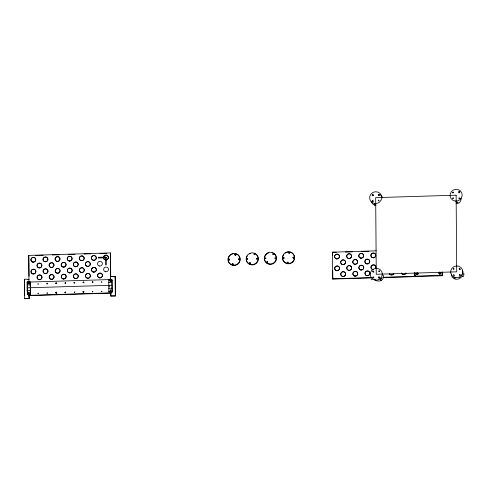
<?xml version="1.0" encoding="UTF-8"?>
<svg xmlns="http://www.w3.org/2000/svg" width="488" height="488" viewBox="0 0 488 488"><rect width="100%" height="100%" fill="white"/><g stroke="black" fill="none" stroke-linecap="round" stroke-linejoin="round"><path stroke-width="0.73" d="M378.493 195.444L378.859 194.968L379.414 195.09M459.592 269.62L460.44 269.254M28.542 293.52L28.81 292.977L29.408 293.044M47.592 292.861C47.275 292.611 45.982 293.215 47.568 293.428M92.958 291.507C92.275 292.221 92.659 290.299 92.446 292.068M267.637 262.019C266.399 260.409 266.777 263.532 267.68 262.001M28.951 281.399L28.572 281.814M380.75 278.343C381.104 279.892 382.519 277.782 380.908 278.099M459.043 198.872C460.861 197.353 457.463 197.719 459.354 198.518M379.182 277.916C381.061 276.415 377.578 276.812 379.524 277.581M459.641 275.47C461.471 273.969 458.037 274.366 459.952 275.147M102.144 291.58C101.077 291.72 102.267 290.39 101.376 291.568M453.706 276.928L454.09 277.568L454.645 276.952M38.613 293.544C37.704 293.636 38.589 292.373 37.869 293.532M65.758 283.272L65.496 282.765L64.995 283.144L65.636 282.991L65.27 282.479L65.026 283.29M372.521 195.45L373.021 195.121L373.466 195.456M452.98 193.004C454.81 191.15 451.138 192.669 453.584 192.687M374.449 205.131L375.058 203.758M28.688 293.52L29.024 293.209M83.997 282.808L83.418 281.808L82.991 282.601L83.899 282.485L83.35 282.125L83.064 282.79M110.16 281.314L111.002 281.118M373.131 272.048L374.052 272.054M458.738 191.906L459.171 192.632L459.586 191.93L458.775 191.808L459.934 191.814M374.912 203.673L375.107 204.374L375.815 204.155M454.371 278.782L455.09 277.465M28.517 283.748L29.451 283.766M56.852 293.081C55.705 294.227 55.717 291.525 56.846 292.617M92.946 282.515C91.848 283.4 92.561 281.094 92.744 282.326C91.524 282.772 92.549 280.814 92.964 282.125M372.594 201.306L373.491 201.306M459.062 192.345L458.958 192.998M373.204 277.904L374.046 277.873M28.206 282.833L28.615 283.638L29.103 282.985L28.371 282.698L30.476 282.741L30.567 294.545A6.252 6.057 -23.7 0 1 27.548 294.636L27.157 290.848L30.329 290.525L30.116 281.911L27.09 282.003L27.157 290.848M47.574 283.894C46.171 284.351 47.55 283.131 47.299 283.07C46.14 282.949 47.214 284.388 47.574 283.473M38.448 284.229C37.96 284.028 38.204 282.887 37.893 284.248M56.687 283.76C57.529 282.399 54.802 282.528 56.01 283.613C57.712 283.449 55.333 282.259 55.955 283.784M101.968 282.302C101.522 282.021 101.687 280.984 101.412 282.314M109.91 280.307L109.8 280.85L110.282 281.155L110.782 280.545L110.038 280.216L112.142 280.258L112.234 292.062L109.214 292.153L108.848 291.324L108.824 288.365L111.972 288.146L111.782 279.429A6.252 6.057 -23.7 0 0 108.757 279.52L108.824 288.365M375.229 204.545L374.906 204.685L375.235 204.539M29.012 292.965C29.433 290.946 27.133 293.55 29.14 292.916M29.536 294.032L29.219 294.191M110.355 290.604C111.77 288.872 108.354 290.506 111.038 290.531M378.542 194.761L378.926 194.627L379.396 195.413M372.1 195.456L372.966 195.017L373.582 195.31M460.044 275.098L460.434 275.122M378.92 195.011C379.908 193.468 376.992 194.834 378.895 194.956M459.421 198.482L459.94 198.592M459.232 192.199L459.812 192.51M371.118 279.716L372.454 278.996M374.735 279.856L375.461 279.728M378.603 278.032L379.914 277.538M382.793 275.763L383.318 275.476A6.082 5.051 31.3 0 1 381.152 280.46A6.082 5.051 31.3 0 1 374.943 280.014L374.943 280.014M372.881 201.129C373.893 199.403 371.02 201.025 372.856 201.074M110.526 281.32L111.044 281.332M453.907 275.256C454.584 273.676 452.132 275.433 454.523 275.464M29.524 282.046L109.873 279.575M110.983 291.684L110.514 291.611M372.844 195.145C370.825 194.852 373.948 193.821 372.869 195.041M439.926 274.024C441.658 272.853 438.09 272.536 439.596 274.006M28.951 283.766L29.28 283.772M456.176 201.983L458.067 202.392L456.231 202.142M28.963 282.034L28.755 255.407L110.422 252.924L110.727 276.781M35.679 255.474L43.243 255.242M52.32 254.968L59.121 254.76M68.198 254.486L74.999 254.279M84.076 254.004L90.884 253.797M99.955 253.522L106.762 253.315M371.319 277.898L332.755 279.069L332.426 252.168L376.285 250.832M332.426 252.168L336.33 252.326M345.406 252.052L352.208 251.845M361.285 251.57L368.849 251.338M29.079 296.076L29.207 298.583L24.668 298.723L24.4 279.209L29.06 279.349L27.926 279.386M115.266 276.733L110.605 276.592L115.266 276.733L115.412 295.96L110.874 296.1C109.757 295.533 112.27 291.251 110.038 292.885L29.756 295.325L29.036 294.904L28.615 295.283L28.914 295.984M27.114 284.962L30.134 284.87M108.781 282.479L111.801 282.387M27.102 287.835L111.795 285.26M414.843 276.153L442.067 275.324L442.25 275.744L415.026 276.568L414.818 272.981M332.633 278.794L371.954 277.599M383.3 277.251L414.422 276.586L382.665 277.556M24.546 298.442L29.207 298.583M110.752 295.826L115.412 295.96M462.465 273.091L463.039 273.353A6.082 5.472 -42.4 0 0 462.325 270.206M461.52 275.732L463.6 276.684M459.446 277.324L460.593 277.843A6.082 5.472 -42.4 0 1 454.554 278.868A6.082 5.472 -42.4 0 1 451.43 274.079M374.516 279.691L374.089 279.38M111.85 288.274L112.234 292.062A6.252 6.057 -23.7 0 1 109.214 292.153M438.956 272.646L440.603 274.195M74.237 292.562C75.134 290.903 73.413 292.666 74.902 292.159M378.511 276.916L379.389 278.099M380.274 279.276L381.152 280.46M109.074 280.246L108.757 279.52L111.782 279.429L112.142 280.258A6.252 6.057 -23.7 0 0 110.056 280.167M28.755 255.407L29.036 276.226M30.183 290.756L30.567 294.545L27.548 294.636L27.456 282.833L27.09 282.003A6.252 6.057 -23.7 0 1 30.116 281.911L30.476 282.741A6.252 6.057 -23.7 0 0 29.92 282.65M24.4 279.209L24.644 295.112M111.057 279.404L110.623 278.874M442.22 271.938L442.25 275.744M442.043 272.158L442.067 275.324M415.001 272.768L415.026 276.568M414.391 272.786L414.422 276.586M414.275 273.268L414.3 276.312M332.548 252.442L332.572 255.486M332.688 270.7L332.755 279.069M115.144 276.452L115.29 295.685M110.874 296.1C110.056 295.508 112.307 291.58 110.203 293.16L29.878 295.606C28.011 294.203 29.5 297.485 29.085 298.308M110.422 252.924L110.63 279.551M109.159 285.517L109.172 286.993M27.456 282.833A6.252 6.057 -23.7 0 1 27.639 282.784M462.563 274.317A2.885 0.75 -40.5 0 1 463.923 274.561A2.885 0.75 -40.5 0 1 460.861 277.385M382.507 273.975A2.843 0.506 73.8 0 1 382.69 274.72M373.265 271.584A6.082 5.051 31.3 0 1 373.534 271.371M375.961 205.613A6.082 5.935 63.5 0 1 371.197 201.355M380.335 194.791A6.082 5.935 63.5 0 1 382.574 197.951M461.123 198.049A6.082 4.734 71.3 0 1 456.06 203.465M452.724 192.894A6.082 4.734 71.3 0 1 453.187 192.467M373.009 269.644A2.434 2.355 -23.7 0 1 371.155 266.558A2.434 2.355 -23.7 0 1 374.613 265.204A2.434 2.355 -23.7 0 1 375.321 268.736M373.625 269.547A2.434 2.355 -23.7 0 1 370.996 266.875A2.434 2.355 -23.7 0 1 374.369 265.008A2.434 2.355 -23.7 0 1 375.278 268.632M393.883 273.469A2.434 2.355 -23.7 0 1 389.381 273.603M393.737 273.585A2.434 2.355 -23.7 0 1 389.339 273.5M405.985 273.103A2.434 2.355 -23.7 0 1 401.404 273.018M405.937 272.999A2.434 2.355 -23.7 0 1 401.435 273.134M285.254 253.083A6.082 5.886 -23.7 0 1 294.569 256.822A6.082 5.886 -23.7 0 1 287.084 263.703A6.082 5.886 -23.7 0 1 283.876 254.352M272.078 252.747A6.082 5.886 -23.7 0 1 275.415 261.763A6.082 5.886 -23.7 0 1 265.545 262.062A6.082 5.886 -23.7 0 1 268.748 252.851M253.931 253.302A6.082 5.886 -23.7 0 1 257.945 261.056A6.082 5.886 -23.7 0 1 249.563 264.38A6.082 5.886 -23.7 0 1 247.221 255.956M249.368 253.937A6.082 5.886 -23.7 0 1 250.6 253.4M235.216 253.742A6.082 5.886 -23.7 0 1 239.23 262.703A6.082 5.886 -23.7 0 1 229.14 263.014A6.082 5.886 -23.7 0 1 233.014 253.809M266.771 262.324C267.107 264.093 267.418 260.44 266.777 262.288M273.109 254.632C272.804 254.638 274.866 253.504 273.121 254.559M249.496 263.416C250.338 265.13 248.923 262.013 250.496 263.264C250.808 262.745 248.618 263.276 250.015 263.557C251.277 262.794 248.801 262.08 249.472 263.422M254.089 254.638C255.45 254.797 254.461 252.699 254.102 254.681M232.319 264.313C232.813 265.374 234.203 264.026 232.428 264.649C232.319 263.325 234.35 264.112 232.331 264.252M234.972 254.84L235.35 255.34L235.954 255.047L235.015 255.065L235.619 254.364L234.972 254.803M287.151 262.416L287.499 263.185L288.17 263.13L287.304 262.849L287.999 262.306L287.92 262.867L287.279 262.782L288.164 262.318L287.969 262.026L287.157 262.367M288.731 252.735C289.652 254.486 290.073 251.1 288.731 252.735M288.884 253.077C289.122 252.552 290.86 252.729 288.884 253.065M374.369 204.124L374.906 204.685L374.375 204.088M228.652 259.726C229.134 260.568 230.061 260.177 228.677 259.897C228.976 258.908 230.11 259.207 228.659 259.689M238.638 259.421C238.742 258.896 240.712 259.079 238.644 259.366M246.806 259.171C246.891 258.799 248.666 258.494 246.806 259.134M256.786 258.866C257.408 260.025 256.298 258.603 257.219 258.396C258.506 259.219 257.255 257.945 256.786 258.835M264.954 258.622C264.026 256.755 267.467 258.671 264.996 258.445C266.332 258.207 266.064 258.378 264.954 258.609M274.933 258.317C277.471 258.311 274.323 257.066 274.933 258.304M283.101 258.067L283.205 258.402L283.607 257.585L284.126 258.036L283.607 257.585L283.144 258.152L283.961 257.871L283.412 257.249L283.101 258.115M293.081 257.768C295.722 258.408 291.976 258.506 293.355 257.347C294.49 257.127 293.965 258.14 293.087 257.81C292.727 256.395 294.862 257.231 293.081 257.768M372.722 271.389C373.875 273.005 373.71 269.724 372.722 271.352M372.765 277.306C373.845 278.959 373.845 275.616 372.765 277.306M378.224 200.489C379.188 202.16 379.457 198.903 378.224 200.458M378.767 271.206C380.042 272.774 379.664 269.492 378.767 271.206M452.632 198.226C453.736 199.848 453.773 196.536 452.632 198.226M453.175 268.943C454.108 270.614 454.468 267.332 453.181 268.906M459.226 268.76C460.16 270.456 460.501 267.107 459.226 268.76M380.042 279.532L380.872 279.349L380.048 279.502M55.76 292.556C56.638 294.331 57.139 290.915 55.76 292.556M64.953 292.288C65.685 293.611 65.978 291.043 64.959 292.251M65.075 292.562C65.917 293.88 65.898 291.269 65.075 292.562M73.956 282.564C74.03 284.053 75.67 282.387 74.249 282.546C74.316 283.888 75.097 281.314 73.956 282.564M82.978 291.726C83.893 293.495 84.296 290.11 82.978 291.726M83.1 292.007C84.034 293.77 84.393 290.384 83.1 292.007M228.512 259.39C229.458 261.153 229.787 257.768 228.512 259.39M232.178 263.971C233.069 265.746 233.538 262.349 232.178 263.971M234.826 254.498C235.759 256.273 236.143 252.863 234.826 254.498M238.492 259.085C239.437 260.848 239.773 257.463 238.492 259.085M246.654 258.817C247.477 260.58 248.111 257.243 246.66 258.768M256.633 258.512C257.45 260.281 258.109 256.932 256.639 258.469M454.383 277.867L454.657 278.325L455.212 278.178L454.395 278.038L455.078 277.397L454.383 277.843M272.957 254.242C273.75 256.011 274.421 252.735 272.963 254.193M416.831 274.036C417.771 276.202 418.484 272.267 416.831 274.036M275.927 258.5L275.592 258.817L275.927 258.506M456.127 195.194L375.675 197.64L376.266 274.274L456.725 271.828L456.127 195.194M105.884 257.06L98.326 257.286L98.332 258.03L105.89 257.798L105.884 257.06M106.268 257.414L105.512 257.438L105.567 264.838L106.323 264.813L106.268 257.414M30.207 293.715L27.182 293.806A6.252 6.057 -23.7 0 0 30.207 293.715M111.874 291.232L108.848 291.324A6.252 6.057 -23.7 0 0 111.874 291.232M33.038 262.16A2.434 2.355 -23.7 0 0 35.612 258.866A2.434 2.355 -23.7 0 0 31.464 258.396A2.434 2.355 -23.7 0 0 33.038 262.16M32.989 262.056A2.434 2.355 -23.7 0 0 35.569 258.762A2.434 2.355 -23.7 0 0 31.415 258.292A2.434 2.355 -23.7 0 0 32.989 262.056M39.132 267.894A2.434 2.355 -23.7 0 0 41.712 264.6A2.434 2.355 -23.7 0 0 37.558 264.13A2.434 2.355 -23.7 0 0 39.132 267.894M39.083 267.79A2.434 2.355 -23.7 0 0 41.663 264.496A2.434 2.355 -23.7 0 0 37.515 264.026A2.434 2.355 -23.7 0 0 39.083 267.79M39.223 279.728A2.434 2.355 -23.7 0 0 41.803 276.44A2.434 2.355 -23.7 0 0 37.649 275.964A2.434 2.355 -23.7 0 0 39.223 279.728M39.174 279.624A2.434 2.355 -23.7 0 0 41.755 276.336A2.434 2.355 -23.7 0 0 37.606 275.86A2.434 2.355 -23.7 0 0 39.174 279.624M33.129 273.994A2.434 2.355 -23.7 0 0 35.703 270.706A2.434 2.355 -23.7 0 0 31.555 270.23A2.434 2.355 -23.7 0 0 33.129 273.994M33.08 273.89A2.434 2.355 -23.7 0 0 35.661 270.602A2.434 2.355 -23.7 0 0 31.506 270.126A2.434 2.355 -23.7 0 0 33.08 273.89M57.322 273.262A2.434 2.355 -23.7 0 0 59.902 269.968A2.434 2.355 -23.7 0 0 55.754 269.492A2.434 2.355 -23.7 0 0 57.322 273.262M57.279 273.158A2.434 2.355 -23.7 0 0 59.859 269.864A2.434 2.355 -23.7 0 0 55.705 269.388A2.434 2.355 -23.7 0 0 57.279 273.158M45.225 273.628A2.434 2.355 -23.7 0 0 47.806 270.334A2.434 2.355 -23.7 0 0 43.652 269.864A2.434 2.355 -23.7 0 0 45.225 273.628M45.183 273.524A2.434 2.355 -23.7 0 0 47.757 270.23A2.434 2.355 -23.7 0 0 43.609 269.76A2.434 2.355 -23.7 0 0 45.183 273.524M51.319 279.362A2.434 2.355 -23.7 0 0 53.9 276.068A2.434 2.355 -23.7 0 0 49.752 275.598A2.434 2.355 -23.7 0 0 51.319 279.362M51.277 279.258A2.434 2.355 -23.7 0 0 53.857 275.964A2.434 2.355 -23.7 0 0 49.703 275.494A2.434 2.355 -23.7 0 0 51.277 279.258M63.422 278.996A2.434 2.355 -23.7 0 0 65.996 275.702A2.434 2.355 -23.7 0 0 61.848 275.226A2.434 2.355 -23.7 0 0 63.422 278.996M63.373 278.892A2.434 2.355 -23.7 0 0 65.953 275.598A2.434 2.355 -23.7 0 0 61.799 275.122A2.434 2.355 -23.7 0 0 63.373 278.892M63.33 267.156A2.434 2.355 -23.7 0 0 65.904 263.868A2.434 2.355 -23.7 0 0 61.756 263.392A2.434 2.355 -23.7 0 0 63.33 267.156M63.281 267.052A2.434 2.355 -23.7 0 0 65.862 263.764A2.434 2.355 -23.7 0 0 61.708 263.288A2.434 2.355 -23.7 0 0 63.281 267.052M51.228 267.528A2.434 2.355 -23.7 0 0 53.808 264.234A2.434 2.355 -23.7 0 0 49.66 263.764A2.434 2.355 -23.7 0 0 51.228 267.528M51.185 267.424A2.434 2.355 -23.7 0 0 53.765 264.13A2.434 2.355 -23.7 0 0 49.611 263.66A2.434 2.355 -23.7 0 0 51.185 267.424M45.134 261.794A2.434 2.355 -23.7 0 0 47.714 258.5A2.434 2.355 -23.7 0 0 43.56 258.03A2.434 2.355 -23.7 0 0 45.134 261.794M45.091 261.69A2.434 2.355 -23.7 0 0 47.665 258.396A2.434 2.355 -23.7 0 0 43.517 257.926A2.434 2.355 -23.7 0 0 45.091 261.69M69.333 261.056A2.434 2.355 -23.7 0 0 71.913 257.768A2.434 2.355 -23.7 0 0 67.759 257.292A2.434 2.355 -23.7 0 0 69.333 261.056M69.284 260.952A2.434 2.355 -23.7 0 0 71.864 257.664A2.434 2.355 -23.7 0 0 67.716 257.188A2.434 2.355 -23.7 0 0 69.284 260.952M57.23 261.428A2.434 2.355 -23.7 0 0 59.81 258.134A2.434 2.355 -23.7 0 0 55.663 257.658A2.434 2.355 -23.7 0 0 57.23 261.428M57.188 261.324A2.434 2.355 -23.7 0 0 59.768 258.03A2.434 2.355 -23.7 0 0 55.614 257.554A2.434 2.355 -23.7 0 0 57.188 261.324M105.719 271.786A2.434 2.355 -23.7 0 0 108.299 268.498A2.434 2.355 -23.7 0 0 104.145 268.022A2.434 2.355 -23.7 0 0 105.719 271.786M93.623 272.158A2.434 2.355 -23.7 0 0 96.197 268.864A2.434 2.355 -23.7 0 0 92.049 268.394A2.434 2.355 -23.7 0 0 93.623 272.158M93.574 272.054A2.434 2.355 -23.7 0 0 96.154 268.76A2.434 2.355 -23.7 0 0 92.006 268.29A2.434 2.355 -23.7 0 0 93.574 272.054M81.52 272.524A2.434 2.355 -23.7 0 0 84.101 269.23A2.434 2.355 -23.7 0 0 79.953 268.76A2.434 2.355 -23.7 0 0 81.52 272.524M81.478 272.42A2.434 2.355 -23.7 0 0 84.058 269.126A2.434 2.355 -23.7 0 0 79.904 268.656A2.434 2.355 -23.7 0 0 81.478 272.42M69.424 272.89A2.434 2.355 -23.7 0 0 72.004 269.602A2.434 2.355 -23.7 0 0 67.85 269.126A2.434 2.355 -23.7 0 0 69.424 272.89M69.375 272.786A2.434 2.355 -23.7 0 0 71.956 269.498A2.434 2.355 -23.7 0 0 67.808 269.022A2.434 2.355 -23.7 0 0 69.375 272.786M75.518 278.624A2.434 2.355 -23.7 0 0 78.098 275.336A2.434 2.355 -23.7 0 0 73.944 274.86A2.434 2.355 -23.7 0 0 75.518 278.624M75.475 278.52A2.434 2.355 -23.7 0 0 78.049 275.232A2.434 2.355 -23.7 0 0 73.901 274.756A2.434 2.355 -23.7 0 0 75.475 278.52M87.62 278.258A2.434 2.355 -23.7 0 0 90.195 274.964A2.434 2.355 -23.7 0 0 86.047 274.494A2.434 2.355 -23.7 0 0 87.62 278.258M87.572 278.154A2.434 2.355 -23.7 0 0 90.152 274.86A2.434 2.355 -23.7 0 0 85.998 274.39A2.434 2.355 -23.7 0 0 87.572 278.154M99.717 277.892A2.434 2.355 -23.7 0 0 102.297 274.598A2.434 2.355 -23.7 0 0 98.143 274.122A2.434 2.355 -23.7 0 0 99.717 277.892M99.668 277.788A2.434 2.355 -23.7 0 0 102.248 274.494A2.434 2.355 -23.7 0 0 98.1 274.018A2.434 2.355 -23.7 0 0 99.668 277.788M99.625 266.058A2.434 2.355 -23.7 0 0 102.206 262.764A2.434 2.355 -23.7 0 0 98.051 262.288A2.434 2.355 -23.7 0 0 99.625 266.058M87.529 266.424A2.434 2.355 -23.7 0 0 90.103 263.13A2.434 2.355 -23.7 0 0 85.955 262.66A2.434 2.355 -23.7 0 0 87.529 266.424M87.48 266.32A2.434 2.355 -23.7 0 0 90.06 263.026A2.434 2.355 -23.7 0 0 85.906 262.556A2.434 2.355 -23.7 0 0 87.48 266.32M75.427 266.79A2.434 2.355 -23.7 0 0 78.007 263.496A2.434 2.355 -23.7 0 0 73.853 263.026A2.434 2.355 -23.7 0 0 75.427 266.79M75.384 266.686A2.434 2.355 -23.7 0 0 77.958 263.392A2.434 2.355 -23.7 0 0 73.81 262.922A2.434 2.355 -23.7 0 0 75.384 266.686M81.429 260.69A2.434 2.355 -23.7 0 0 84.009 257.396A2.434 2.355 -23.7 0 0 79.861 256.926A2.434 2.355 -23.7 0 0 81.429 260.69M81.386 260.586A2.434 2.355 -23.7 0 0 83.966 257.292A2.434 2.355 -23.7 0 0 79.812 256.822A2.434 2.355 -23.7 0 0 81.386 260.586M93.531 260.324A2.434 2.355 -23.7 0 0 96.106 257.03A2.434 2.355 -23.7 0 0 91.957 256.554A2.434 2.355 -23.7 0 0 93.531 260.324M93.483 260.22A2.434 2.355 -23.7 0 0 96.063 256.926A2.434 2.355 -23.7 0 0 91.909 256.45A2.434 2.355 -23.7 0 0 93.483 260.22M105.628 259.951A2.434 2.355 -23.7 0 0 108.208 256.664A2.434 2.355 -23.7 0 0 104.054 256.188A2.434 2.355 -23.7 0 0 105.628 259.951M105.585 259.848A2.434 2.355 -23.7 0 0 108.159 256.56A2.434 2.355 -23.7 0 0 104.011 256.084A2.434 2.355 -23.7 0 0 105.585 259.848M455.884 277.709A6.082 5.886 -23.7 0 0 462.331 269.48A6.082 5.886 -23.7 0 0 451.955 268.296A6.082 5.886 -23.7 0 0 455.884 277.709M375.431 280.155A6.082 5.886 -23.7 0 0 381.872 271.926A6.082 5.886 -23.7 0 0 371.496 270.742A6.082 5.886 -23.7 0 0 375.431 280.155M374.833 203.526A6.082 5.886 -23.7 0 0 381.28 195.291A6.082 5.886 -23.7 0 0 370.904 194.114A6.082 5.886 -23.7 0 0 374.833 203.526M455.292 201.08A6.082 5.886 -23.7 0 0 461.74 192.845A6.082 5.886 -23.7 0 0 451.363 191.662A6.082 5.886 -23.7 0 0 455.292 201.08M439.493 273.975A0.97 0.939 -23.7 0 0 440.53 272.658A0.97 0.939 -23.7 0 0 438.865 272.469A0.97 0.939 -23.7 0 0 439.493 273.975M417.112 274.652A0.97 0.939 -23.7 0 0 418.143 273.335A0.97 0.939 -23.7 0 0 416.484 273.146A0.97 0.939 -23.7 0 0 417.112 274.652M336.708 258.921A2.434 2.355 -23.7 0 0 339.288 255.633A2.434 2.355 -23.7 0 0 335.14 255.157A2.434 2.355 -23.7 0 0 336.708 258.921M336.665 258.817A2.434 2.355 -23.7 0 0 339.245 255.523A2.434 2.355 -23.7 0 0 335.091 255.053A2.434 2.355 -23.7 0 0 336.665 258.817M342.802 264.655A2.434 2.355 -23.7 0 0 345.382 261.361A2.434 2.355 -23.7 0 0 341.234 260.891A2.434 2.355 -23.7 0 0 342.802 264.655M342.759 264.551A2.434 2.355 -23.7 0 0 345.339 261.257A2.434 2.355 -23.7 0 0 341.185 260.787A2.434 2.355 -23.7 0 0 342.759 264.551M342.899 276.489A2.434 2.355 -23.7 0 0 345.474 273.201A2.434 2.355 -23.7 0 0 341.325 272.725A2.434 2.355 -23.7 0 0 342.899 276.489M342.85 276.385A2.434 2.355 -23.7 0 0 345.431 273.097A2.434 2.355 -23.7 0 0 341.277 272.621A2.434 2.355 -23.7 0 0 342.85 276.385M336.799 270.755A2.434 2.355 -23.7 0 0 339.38 267.467A2.434 2.355 -23.7 0 0 335.232 266.991A2.434 2.355 -23.7 0 0 336.799 270.755M336.757 270.651A2.434 2.355 -23.7 0 0 339.337 267.363A2.434 2.355 -23.7 0 0 335.183 266.887A2.434 2.355 -23.7 0 0 336.757 270.651M360.998 270.023A2.434 2.355 -23.7 0 0 363.578 266.729A2.434 2.355 -23.7 0 0 359.424 266.259A2.434 2.355 -23.7 0 0 360.998 270.023M360.955 269.919A2.434 2.355 -23.7 0 0 363.53 266.625A2.434 2.355 -23.7 0 0 359.381 266.149A2.434 2.355 -23.7 0 0 360.955 269.919M348.902 270.389A2.434 2.355 -23.7 0 0 351.476 267.095A2.434 2.355 -23.7 0 0 347.328 266.625A2.434 2.355 -23.7 0 0 348.902 270.389M348.853 270.285A2.434 2.355 -23.7 0 0 351.433 266.991A2.434 2.355 -23.7 0 0 347.279 266.521A2.434 2.355 -23.7 0 0 348.853 270.285M354.996 276.123A2.434 2.355 -23.7 0 0 357.576 272.829A2.434 2.355 -23.7 0 0 353.422 272.359A2.434 2.355 -23.7 0 0 354.996 276.123M354.947 276.019A2.434 2.355 -23.7 0 0 357.527 272.725A2.434 2.355 -23.7 0 0 353.379 272.255A2.434 2.355 -23.7 0 0 354.947 276.019M367.092 275.757A2.434 2.355 -23.7 0 0 369.672 272.463A2.434 2.355 -23.7 0 0 365.524 271.987A2.434 2.355 -23.7 0 0 367.092 275.757M367.049 275.653A2.434 2.355 -23.7 0 0 369.63 272.359A2.434 2.355 -23.7 0 0 365.475 271.883A2.434 2.355 -23.7 0 0 367.049 275.653M367 263.916A2.434 2.355 -23.7 0 0 369.581 260.629A2.434 2.355 -23.7 0 0 365.433 260.153A2.434 2.355 -23.7 0 0 367 263.916M366.958 263.813A2.434 2.355 -23.7 0 0 369.538 260.525A2.434 2.355 -23.7 0 0 365.384 260.049A2.434 2.355 -23.7 0 0 366.958 263.813M354.904 264.289A2.434 2.355 -23.7 0 0 357.484 260.995A2.434 2.355 -23.7 0 0 353.33 260.525A2.434 2.355 -23.7 0 0 354.904 264.289M354.855 264.185A2.434 2.355 -23.7 0 0 357.436 260.891A2.434 2.355 -23.7 0 0 353.288 260.421A2.434 2.355 -23.7 0 0 354.855 264.185M348.81 258.555A2.434 2.355 -23.7 0 0 351.384 255.261A2.434 2.355 -23.7 0 0 347.236 254.791A2.434 2.355 -23.7 0 0 348.81 258.555M348.761 258.451A2.434 2.355 -23.7 0 0 351.342 255.157A2.434 2.355 -23.7 0 0 347.188 254.687A2.434 2.355 -23.7 0 0 348.761 258.451M373.009 257.816A2.434 2.355 -23.7 0 0 375.583 254.529A2.434 2.355 -23.7 0 0 371.435 254.053A2.434 2.355 -23.7 0 0 373.009 257.816M372.96 257.713A2.434 2.355 -23.7 0 0 375.54 254.425A2.434 2.355 -23.7 0 0 371.386 253.949A2.434 2.355 -23.7 0 0 372.96 257.713M360.906 258.189A2.434 2.355 -23.7 0 0 363.487 254.895A2.434 2.355 -23.7 0 0 359.333 254.419A2.434 2.355 -23.7 0 0 360.906 258.189M360.864 258.085A2.434 2.355 -23.7 0 0 363.438 254.791A2.434 2.355 -23.7 0 0 359.29 254.315A2.434 2.355 -23.7 0 0 360.864 258.085M287.615 263.477A6.082 5.886 -23.7 0 0 294.063 255.248A6.082 5.886 -23.7 0 0 283.687 254.065A6.082 5.886 -23.7 0 0 287.615 263.477M269.461 264.008A6.082 5.886 -23.7 0 0 275.903 255.779A6.082 5.886 -23.7 0 0 265.527 254.596A6.082 5.886 -23.7 0 0 269.461 264.008M251.314 264.575A6.082 5.886 -23.7 0 0 257.762 256.346A6.082 5.886 -23.7 0 0 247.386 255.163A6.082 5.886 -23.7 0 0 251.314 264.575M233.179 265.149A6.082 5.886 -23.7 0 0 239.626 256.92A6.082 5.886 -23.7 0 0 229.244 255.736A6.082 5.886 -23.7 0 0 233.179 265.149"/></g></svg>
